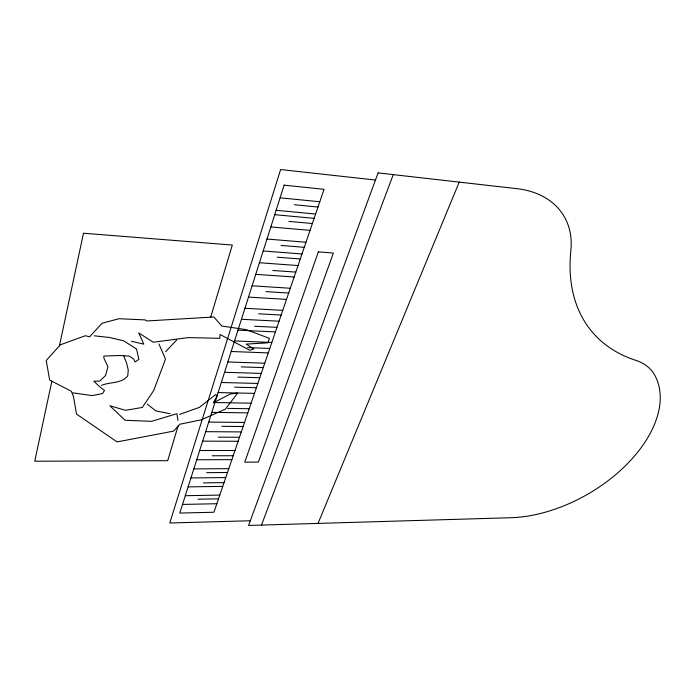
<?xml version="1.0" encoding="UTF-8"?>
<svg xmlns="http://www.w3.org/2000/svg" width="695" height="695" viewBox="0 0 695 695"><rect width="100%" height="100%" fill="white"/><g stroke="black" fill="none" stroke-linecap="round" stroke-linejoin="round"><path stroke-width="1.04" d="M51.856 381.199L34.75 461.228L167.686 460.681L178.007 426.226M59.44 345.754L83.487 233.233L232.304 245.04L210.689 317.172M261.494 525.072L393.257 174.619M318.041 523.404L459.221 182.116M165.601 351.713L176.799 339.916M179.614 414.385L199.5 407.331L215.78 394.508L217.161 395.933L213.209 402.892L230.436 393.961L237.664 393.109L225.345 409.147L201.341 419.806L179.753 424.245L173.707 431.1L117.073 441.916L76.528 414.081L73.444 396.437L71.342 391.276L49.658 380.061L46.235 360.54L60.248 344.85L85.355 335.728L89.62 336.832L102.061 323.253L118.993 318.718L144.925 319.891L147.271 320.951L213.886 316.981L221.731 326.042L246.299 329.63L269.443 338.387L267.914 342.835L246.212 344.094L253.866 348.942L249.731 350.254L220.046 334.486L219.794 338.317L188.163 337.605L153.308 342.235L138.739 332.922L143.796 344.155L131.477 341.271M101.461 385.395C110.053 381.677 121.33 383.927 127.724 375.891L128.288 370.088L126.62 363.172L123.606 355.458M250.304 520.755L169.771 522.988L280.624 169.545L375.465 180.04M182.516 504.431L216.84 503.719M197.979 499.201L218.517 498.81M185.296 495.709L219.776 495.101M188.102 486.882L222.747 486.387M203.314 482.886L224.033 482.625M190.943 477.952L225.753 477.578M206.658 472.67L227.491 472.487M193.827 468.908L228.794 468.656M196.737 459.769L231.869 459.63M212.192 455.781L233.199 455.729M199.682 450.516L234.988 450.499M202.662 441.151L238.133 441.264M218.282 437.172L239.497 437.268M205.677 431.673L241.321 431.916M221.835 426.33L243.163 426.522M208.726 422.073L244.544 422.456M211.819 412.361L247.811 412.882M227.708 408.399L249.227 408.738M214.946 402.535L251.112 403.187M218.117 392.579L254.457 393.379M234.649 387.193L256.394 387.723M221.323 382.502L257.845 383.449M237.951 377.107L259.8 377.715M224.572 372.294L261.277 373.397M241.295 366.891L263.249 367.594M227.856 361.965L264.743 363.216M231.192 351.496L268.261 352.912M247.62 347.57L269.782 348.456M234.562 340.897L271.815 342.47M237.977 330.168L275.42 331.906M254.596 326.25L276.975 327.336M241.443 319.292L279.069 321.203M258.67 313.827L281.18 315.026M244.944 308.276L282.769 310.361M248.497 297.113L286.514 299.38M265.933 291.622L288.668 293.038M252.094 285.801L290.302 288.251M255.743 274.343L294.15 276.984M272.857 270.485L295.809 272.101M259.443 262.736L298.042 265.56M277.201 257.211L300.283 258.966M263.188 250.965L301.986 253.988M281.058 245.431L304.262 247.307M266.984 239.037L305.982 242.26M270.833 226.944L310.031 230.375M288.929 221.392L312.376 223.512M274.733 214.686L314.14 218.334M276.123 210.298L315.608 214.025M294.385 204.738L317.989 207.041M280.102 197.814L319.796 201.759M94.242 335.815L109.332 337.466L123.693 340.819L136.472 349.003L138.93 359.341L135.073 361.965L133.675 359.037L129.339 356.135L120.165 355.493L103.807 356.04L103.937 358.281L107.96 366.743L105.518 375.561L99.724 381.103L93.842 381.216L100.184 387.211L104.511 390.329L102.53 393.579L92.035 395.603L72.906 392.84M170.101 413.699L155.941 410.954L147.21 404.064M158.938 343.956L165.488 359.098L153.751 390.442L142.31 407.444L125.517 410.328L109.871 405.75L125.048 420.267L151.579 421.344L176.86 413.707L177.989 420.458M284.133 185.148L179.77 513.058L213.938 512.241L324.035 189.318L284.133 185.148M318.336 251.859L244.762 462.158L258.392 462.088L333.365 253.049L318.336 251.859M378.089 172.899L248.575 525.455L510.799 517.723A117.559 70.603 -29.9 0 0 625.769 465.398A117.559 70.603 -29.9 0 0 654.716 375.135A78.743 47.156 -31.1 0 0 636.915 360.688A226.839 139.712 -40.6 0 1 570.856 250.591A100.358 70.725 -31.9 0 0 516.976 188.684L378.089 172.899"/></g></svg>
